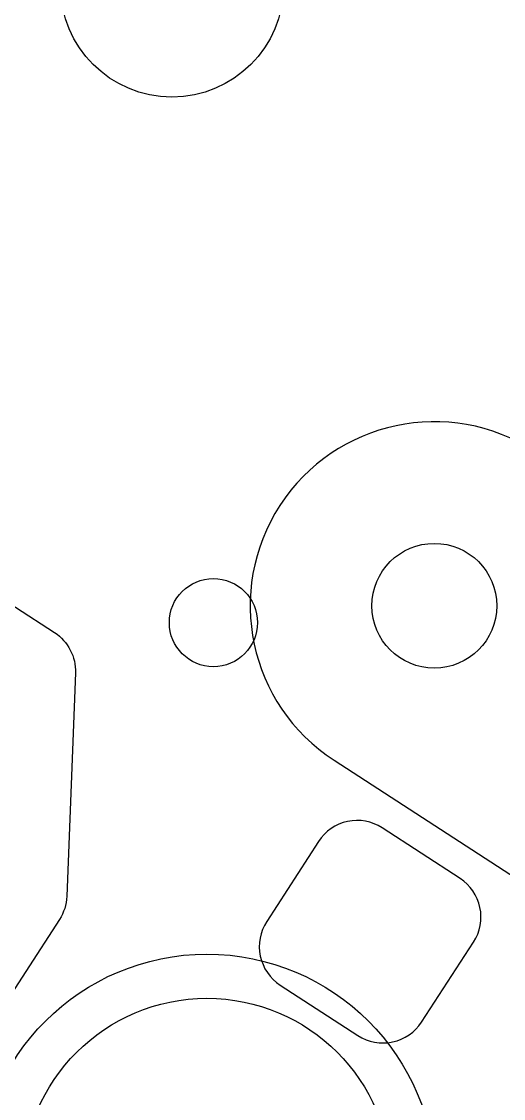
# Model space of a CAD drawing. Header units: millimetres. Extents: x -219 to 14, y 168 to 388.
# Drawn here: x -81.94 to -65.32, y 279.26 to 316.41 of the extents above; entities that cross this region are included whole.
import ezdxf

# ---------------------------------------------------------------- set-up
doc = ezdxf.new("R2010")
doc.units = ezdxf.units.MM
doc.layers.get('0').update_dxf_attribs({"linetype": 'CONTINUOUS'})

msp = doc.modelspace()

# ---------------------------------------------------------------- linework, layer by layer
msp.add_lwpolyline([(-64.25, 301.585, 1), (-71.166, 290.933), (-54.922, 280.386, -0.414214)], format="xyb")
for points in [[(-80.085, 293.941), (-80.384, 286.238, -0.135064), (-80.639, 285.435), (-85.297, 278.263, -0.177972), (-86.173, 277.606), (-94.602, 275.087, -0.220022), (-95.921, 275.277), (-98.493, 276.947, -0.414214), (-98.96, 279.143), (-87.046, 297.492, -0.414214), (-84.85, 297.959), (-80.807, 295.334, -0.26436)], [(-66.354, 284.658, 0.414214), (-66.821, 286.854), (-69.503, 288.596, 0.414214), (-71.699, 288.129), (-73.49, 285.371, 0.414214), (-73.023, 283.175), (-70.341, 281.433, 0.414214), (-68.145, 281.9)]]:
    msp.add_lwpolyline(points, format="xyb", close=True)
for centre, radius in [((-76.756, 317.655), 3.846), ((-67.708, 296.259), 2.153), ((-75.327, 295.678), 1.52), ((-75.551, 276.367), 7.874), ((-75.551, 276.367), 6.35)]:
    msp.add_circle(centre, radius)

doc.saveas('drawing.dxf')
